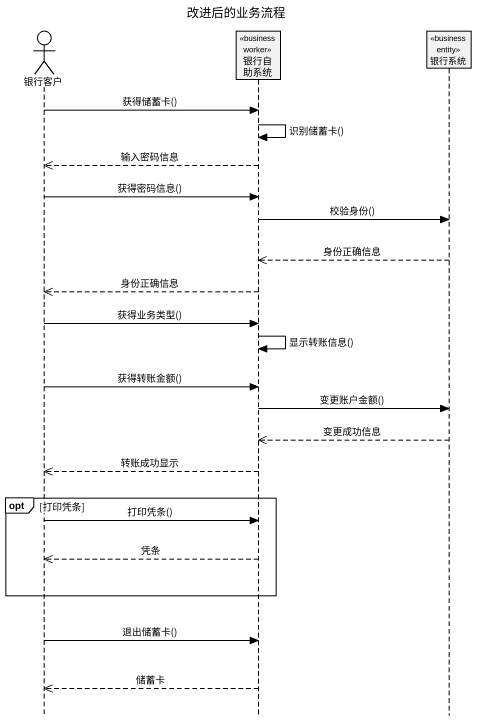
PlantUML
@startuml
title 改进后的业务流程
hide footbox
actor 银行客户
participant 银行自助系统 <<business worker>>
participant 银行系统 <<business entity>>

银行客户 -> 银行自助系统 : 获得储蓄卡()
银行自助系统 -> 银行自助系统 : 识别储蓄卡()
银行自助系统 -->> 银行客户 : 输入密码信息
银行客户 -> 银行自助系统 : 获得密码信息()
银行自助系统 -> 银行系统 : 校验身份()
银行系统 -->> 银行自助系统 : 身份正确信息
银行自助系统 -->> 银行客户 : 身份正确信息
银行客户 -> 银行自助系统 : 获得业务类型()
银行自助系统 -> 银行自助系统 : 显示转账信息()
银行客户 -> 银行自助系统 : 获得转账金额()
银行自助系统 -> 银行系统 : 变更账户金额()
银行系统 -->> 银行自助系统 : 变更成功信息
银行自助系统 -->> 银行客户 : 转账成功显示
opt 打印凭条
  银行客户 -> 银行自助系统 : 打印凭条()
  银行自助系统 -->> 银行客户 : 凭条
end
银行客户 -> 银行自助系统 : 退出储蓄卡()
银行自助系统 -->> 银行客户 : 储蓄卡
@enduml
